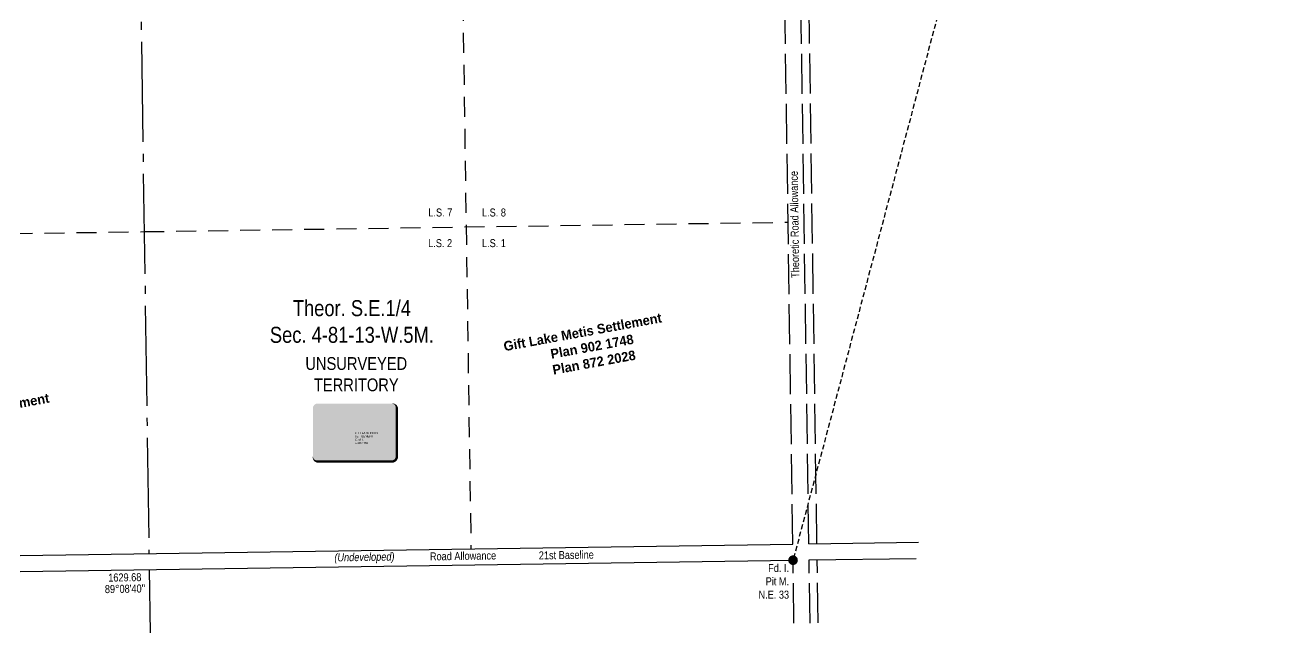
# Model space of a CAD drawing. Extents: x 562422 to 574052, y 6201080 to 6208306.
# Drawn here: x 564020 to 565599, y 6204835 to 6205594 of the extents above; entities that cross this region are included whole.
import ezdxf
from ezdxf.enums import TextEntityAlignment as Align

# ---------------------------------------------------------------- set-up
doc = ezdxf.new("R2018")
doc.units = 0
doc.header["$LTSCALE"] = 5
for name, pattern in [('foc-LSD', [8, 5, -3]), ('foc-QUARTERLINE', [33, 25, -3, 2, -3]), ('foc-TIELINE', [1.875, 1.25, -0.625]), ('foc-UNSURVEYED', [12.5, 10, -2.5])]:
    doc.linetypes.add(name, pattern=pattern)
for name, color, linetype in [('AS-OWNER', 7, 'Continuous'), ('C-SYMBOL', 7, 'Continuous'), ('L-BD', 7, 'Continuous'), ('L-MON', 1, 'Continuous'), ('L-ROAD-T', 7, 'Continuous'), ('L-SEC', 7, 'Continuous'), ('L-SECQ', 8, 'foc-QUARTERLINE'), ('L-SECTION-LSD', 7, 'foc-LSD'), ('L-TIE', 7, 'foc-TIELINE'), ('L-TITLEDB-T', 4, 'Continuous'), ('L-UNS-T', 3, 'Continuous'), ('L-USEC', 7, 'foc-UNSURVEYED')]:
    doc.layers.add(name, color=color, linetype=linetype)
doc.layers.add('T-TEXT', color=48, linetype='Continuous', lineweight=18)
doc.styles.add('100L', font='ARIALN.TTF', dxfattribs={"height": 11})
doc.styles.add('175L', font='ARIALN.TTF', dxfattribs={"height": 20})
doc.styles.add('80L', font='ARIALN.TTF', dxfattribs={"height": 10})
doc.styles.add('80LS', font='ARIALNI.TTF', dxfattribs={"height": 10})
doc.styles.add('MtXpl_Cordia_New', font='')
doc.styles.get("Standard").update_dxf_attribs({"font": 'ARIALN.TTF'})
doc.styles.get('MtXpl_Cordia_New').set_extended_font_data('Cordia New', bold=True)

# ---------------------------------------------------------------- blocks, each defined once
blk = doc.blocks.new('fdia')
at = {"color": 255, "const_width": 1}
blk.add_lwpolyline([(-0.5, 0, 1), (0.5, 0, 1)], format="xyb", close=True, dxfattribs=at)
blk = doc.blocks.new('Fdiaa')
blk.add_blockref('fdia', (0, 0))
blk = doc.blocks.new('fdib')
at = {"color": 1, "const_width": 1.6}
blk.add_lwpolyline([(-0.4, 0, 1), (0.4, 0, 1)], format="xyb", close=True, dxfattribs=at)
at = {"color": 1}
blk.add_circle((0, 0), 0.8, dxfattribs=at)
blk = doc.blocks.new('Fdibb')
blk.add_blockref('fdib', (0, 0))
blk = doc.blocks.new('fdicc')
for name in ['Fdibb', 'Fdiaa']:
    blk.add_blockref(name, (0, 0))
blk = doc.blocks.new('FDI')
blk.add_blockref('fdicc', (0, 0))
blk = doc.blocks.new('*U43')
h = blk.add_hatch(color=255)
edge = h.paths.add_edge_path()
edge.add_line((-46.5, -37), (46.5, -37))
edge.add_arc((46.5, -31), 6, 270, 360)
edge.add_line((52.5, -31), (52.5, 29.5))
edge.add_arc((46.5, 29.5), 6, 0, 90)
edge.add_line((46.5, 35.5), (-46.5, 35.5))
edge.add_arc((-46.5, 29.5), 6, 90, 180)
edge.add_line((-52.5, 29.5), (-52.5, -31))
edge.add_arc((-46.5, -31), 6, 180, 270)
at = {"color": 14, "flags": 128}
blk.add_lwpolyline([(-46.5, -37, 3, 3, 0), (46.5, -37, 3, 3, 0.414214), (52.5, -31, 3, 3, 0), (52.5, 29.5, 3, 0, 0.414214), (46.5, 35.5, 0, 0, 0), (-46.5, 35.5, 0, 0, 0.414214), (-52.5, 29.5, 0, 0, 0), (-52.5, -31, 0, 3, 0.414214)], format="xyseb", close=True, dxfattribs=at)
at = {"color": 14, "lineweight": 30, "flags": 104}
blk.add_attdef('ENTER_TEXT', text='', height=10, dxfattribs=at).set_placement((0, 0), align=Align.MIDDLE_CENTER)

msp = doc.modelspace()

# ---------------------------------------------------------------- linework, layer by layer
at = {"layer": 'L-SEC'}
for p, q in [((563369.773, 6204922.377), (564978.256, 6204945.936)), ((564998.361, 6204946.23), (565135.114, 6204948.233)), ((563370.068, 6204902.271), (564978.55, 6204925.83)), ((564998.656, 6204926.124), (565132.506, 6204928.085))]:
    msp.add_line(p, q, dxfattribs=at)
at = {"layer": 'L-SECQ'}
for p, q in [((564162.2, 6205738.509), (564174.193, 6204934.159)), ((564174.493, 6204914.053), (564175.668, 6204835.243))]:
    msp.add_line(p, q, dxfattribs=at)
at = {"layer": 'L-SECTION-LSD', "flags": 128}
for points in [[(564564.335, 6205744.619), (564576.224, 6204940.047)], [(564168.196, 6205336.334), (564972.925, 6205348.157)], [(563363.853, 6205324.516), (564168.196, 6205336.334)]]:
    msp.add_lwpolyline(points, dxfattribs=at)
at = {"layer": 'L-TIE'}
msp.add_line((565598.844, 6207262.956), (564978.55, 6204925.83), dxfattribs=at)
at = {"layer": 'L-USEC', "flags": 128}
for points in [[(564978.256, 6204945.936), (564966.471, 6205750.73)], [(564998.361, 6204946.23), (564986.577, 6205751.024)], [(565008.419, 6204946.377), (564996.634, 6205751.172)], [(564979.704, 6204847.05), (564978.55, 6204925.83)], [(564999.809, 6204847.346), (564998.656, 6204926.124)], [(565009.867, 6204847.493), (565008.713, 6204926.272)]]:
    msp.add_lwpolyline(points, dxfattribs=at)

# ---------------------------------------------------------------- block references
at = {"layer": 'AS-OWNER'}
ref = msp.add_blockref('*U43', (564431.266, 6205086.13), dxfattribs=dict(at, xscale=0.9990974636864226, yscale=0.9990974636864226, zscale=0.9990974636864226))
lines = msp.add_mtext('GIFT LAKE METIS \\PSETTLEMENT\\PC. of T.\\P1-1004462', dxfattribs={"layer": '0', "color": 14, "insert": (564431.266, 6205086.13), "char_height": 2.5, "attachment_point": 1})
ref.add_attrib('ENTER_TEXT', '', (564431.266, 6205086.13), dxfattribs={"flags": 104}).embed_mtext(lines)
at = {"layer": 'L-MON', "xscale": 4.997705000000006, "yscale": 4.997705000000006, "zscale": 4.997705000000006}
msp.add_blockref('FDI', (564978.55, 6204925.83), dxfattribs=at)

# ---------------------------------------------------------------- texts
at = {"layer": 'C-SYMBOL', "color": 3, "insert": (564427.576, 6205250.747), "char_height": 19.99088, "width": 203.14961, "attachment_point": 2, "style": '175L'}
msp.add_mtext('Theor. S.E.1/4 \\PSec. 4-81-13-W.5M.', dxfattribs=at)
at = {"layer": 'L-BD', "style": '80L'}
for s, p in [('1629.68', (564143.98, 6204904.394)), ("89°08'40''", (564144.233, 6204890.153))]:
    msp.add_text(s, height=9.9954, rotation=1.0193, dxfattribs=at).set_placement(p, align=Align.MIDDLE)
at = {"layer": 'L-MON', "insert": (564915.704, 6204921.106), "char_height": 9.99541, "attachment_point": 1, "style": '80L'}
msp.add_mtext_dynamic_manual_height_columns('\\pxqr;Fd. I.\\PPit M.\\PN.E. 33', width=57.89823, gutter_width=49.977, heights=[0], dxfattribs=at)
at = {"layer": 'L-ROAD-T', "style": '80L'}
for s, height, rotation, p in [('Theoretic Road Allowance', 9.99086, 90.820424, (564980.413, 6205345.36)), ('Road Allowance', 9.99541, 0.856832, (564566.408, 6204931.183))]:
    msp.add_text(s, height=height, rotation=rotation, dxfattribs=at).set_placement(p, align=Align.MIDDLE_CENTER)
at = {"layer": 'L-ROAD-T', "insert": (564695.296, 6204937.331), "char_height": 9.99541, "width": 69.40455, "attachment_point": 2, "rotation": 0.856798, "style": '80L'}
msp.add_mtext('\\A1;21st Baseline', dxfattribs=at)
at = {"layer": 'L-TITLEDB-T', "style": 'MtXpl_Cordia_New'}
for s, p in [('Gift Lake Metis Settlement', (564618.285, 6205186.956)), ('Plan 902 1748', (564676.895, 6205177.414)), ('Plan 872 2028', (564679.381, 6205157.564)), ('Gift Lake Metis Settlement', (563853.403, 6205086.747))]:
    msp.add_text(s, height=11.98339, rotation=10.407242, dxfattribs=at).set_placement(p)
at = {"layer": 'L-UNS-T', "color": 3, "insert": (564433.079, 6205158.138), "char_height": 15.99266, "attachment_point": 5, "style": '80L'}
msp.add_mtext_dynamic_manual_height_columns('\\pxqc;UNSURVEYED TERRITORY', width=126.29909, gutter_width=47.457, heights=[0], dxfattribs=at)
at = {"layer": 'T-TEXT', "style": '80LS'}
msp.add_text('(Undeveloped)', height=9.99541, rotation=0.856829, dxfattribs=at).set_placement((564443.257, 6204929.88), align=Align.MIDDLE_CENTER)

# ---------------------------------------------------------------- next in the draw order: texts
at = {"layer": 'L-SECTION-LSD', "attachment_point": 1, "style": '100L', "bg_fill": 3, "box_fill_scale": 1.5, "bg_fill_color": 256, "bg_fill_transparency": 0}
for s, width, insert, char_height in [('\\pxqr;L.S. 7', 30.86639, (564522.139, 6205365.267), 9.99544), ('L.S. 8', 30.38728, (564590.067, 6205365.267), 9.9954), ('\\pxqr;L.S. 2', 30.63944, (564522.139, 6205327), 9.99544), ('L.S. 1', 29.97752, (564590.067, 6205327), 9.9954)]:
    msp.add_mtext_dynamic_manual_height_columns(s, width=width, gutter_width=54.975, heights=[0], dxfattribs=dict(at, insert=insert, char_height=char_height))

doc.saveas('drawing.dxf')
